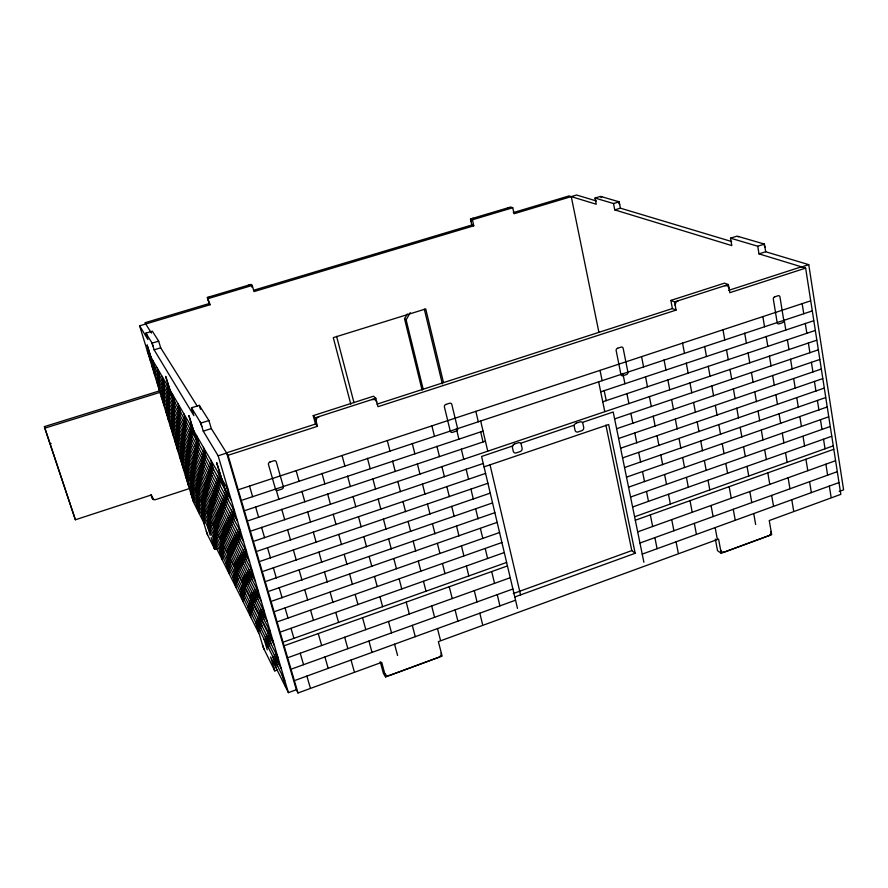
<?xml version="1.0" encoding="UTF-8"?>
<svg xmlns="http://www.w3.org/2000/svg" width="888" height="888" viewBox="0 0 888 888"><rect width="100%" height="100%" fill="white"/><g stroke="black" fill="none" stroke-linecap="round" stroke-linejoin="round"><path stroke-width="1.33" d="M600.921 197.702L601.753 196.748M471.073 220.135L471.062 221.534M422.111 390.154L404.528 318.77L407.27 313.986M423.132 389.022L406.127 319.858L410.234 312.643M471.739 218.914L473.204 218.193M737.873 236.685L738.816 236.641M380.208 661.649L383.45 673.537L385.67 676.922L442.113 656.132L438.372 641.613L718.581 539.083L721.223 553.279L771.683 534.687L769.241 520.557L840.825 494.361L805.638 268.109L758.996 253.879L757.73 246.231L730.524 238.173L731.79 245.588L614.751 209.89L613.519 203.53L595.015 198.057L596.248 204.24L569.008 195.937L513.308 212.587M277.3 670.018L274.792 670.917L270.618 656.931L288.4 692.64L296.348 689.743L226.651 453.058L218.148 455.81L203.252 431.157L200.843 423.088L191.519 407.803L199.312 405.35L208.913 420.524L211.311 428.582L228.049 455.3L298.002 692.973L381.707 662.348L385.67 676.922M839.193 491.464L843.6 489.854L808.757 264.657L765.689 251.748L758.996 253.879M514.796 596.991L635.164 553.279L608.669 424.52L484.038 466.866M295.471 680.241L515.551 600.199M642.224 554.123L838.883 482.606M292.108 668.831L512.898 588.988M639.959 543.034L837.184 471.706M513.264 593.573L631.801 550.604L635.164 553.279M288.744 657.364L510.234 577.711M637.684 531.879L835.475 460.739M284.171 641.824L506.626 562.437M634.598 516.772L833.166 445.898M285.214 645.387L507.448 565.934M635.309 520.235L833.699 449.306M281.207 631.757L504.284 552.547M632.6 506.981L831.679 436.297M278.21 621.545L501.909 542.513M630.569 497.058L830.158 426.54M275.213 611.366L499.556 532.511M628.56 487.168L828.648 416.838M272.183 601.043L497.158 522.377M626.506 477.145L827.117 407.004M269.275 591.164L494.86 512.676M624.553 467.554L825.651 397.58M266.356 581.229L492.551 502.919M622.577 457.908L824.186 388.123M263.414 571.25L490.243 493.129M620.601 448.229L822.71 378.621M260.473 561.227L487.912 483.283M618.614 438.494L821.222 369.075M257.509 551.148L485.581 473.404M616.627 428.726L819.724 359.496M473.77 225.796L471.85 224.997L470.485 219.003L472.416 219.78L473.77 225.796L253.979 291.586L252.27 285.437L251.115 284.382L207.359 297.425L210.134 304.706L139.627 325.818L193.44 501.964L203.63 522.422L207.115 533.877L214.763 549.372L217.249 548.529M254.534 541.025L483.227 463.469M614.618 418.914L818.237 349.872M251.548 530.858L816.727 340.204M513.186 445.787L481.574 456.465L517.493 608.413M520.945 443.168L573.97 425.252M582.639 422.322L613.208 411.999L643.889 562.259M678.199 300.743L675.824 302.275L675.191 305.383M248.54 520.646L485.403 441.158M602.763 401.787L815.217 330.491M319.291 416.528L316.672 418.181L316.161 421.434M245.521 510.378L483.039 431.102M600.71 391.83L813.708 320.746M242.491 500.055L812.176 310.955M239.36 489.41L810.611 300.854M188.323 488.922L155.034 499.811L152.658 498.923L151.271 494.993L75.38 519.769L44.766 428.16L44.4 426.606L160.428 390.587M226.518 452.847L315.495 424.053L317.493 426.307L228.049 455.3M377 404.151L672.383 308.569L676.068 310.101L674.558 301.92L670.862 300.421L672.383 308.569M728.482 290.409L801.398 266.811M801.764 266.922L808.757 264.657M676.068 310.101L377.966 406.704L375.802 398.301L373.526 396.215L313.209 415.639L315.495 424.053M805.638 268.109L729.803 292.685L728.393 284.56L724.464 283.161L670.862 300.421M313.209 415.639L315.185 417.848L375.802 398.301M674.558 301.92L728.393 284.56M203.252 431.157L211.311 428.582M200.843 423.088L208.913 420.524M757.73 246.231L764.435 244.1L765.689 251.748M730.524 238.173L737.04 236.119L764.435 244.1M44.766 428.16L159.862 392.396M724.808 285.714L727.394 285.625L728.981 288.001M371.772 399.6L374.736 399.434L376.723 401.853M210.312 296.536L208.436 297.68L208.103 300.022M160.684 347.819L158.674 341.181L152.348 331.191L145.965 333.111L152.103 343.168L154.124 349.817L160.684 347.819L197.236 406.149M614.751 209.89L620.401 208.169L731.668 241.547M151.682 342.479L152.003 343.156L158.674 341.181M613.519 203.53L619.169 201.82L620.401 208.169M595.015 198.057L600.532 196.392L619.169 201.82M470.485 219.003L510.689 207.015L512.753 207.748L514.052 213.742L576.578 195.027L596.447 200.988M208.358 298.535L252.27 285.437M472.416 219.78L512.753 207.748M210.134 304.706L209.124 303.574L144.977 322.755L151.448 333.089M254.146 290.11L471.85 224.997M508.014 207.814L510.334 208.025M248.196 285.248L250.76 285.414M762.537 243.545L763.958 244.589M617.893 201.443L619.691 204.506M404.528 318.77L406.127 319.858M721.223 553.279L717.515 550.66L715.351 539.094M151.926 497.091L151.027 494.783L152.958 499.256M146.365 333.766L146.798 335.842M192.13 408.791L192.507 411.1M139.627 325.818L147.93 339.571L145.965 333.111M154.124 349.817L193.862 415.606L191.519 407.803M200.2 422.022L201.865 426.506M147.33 351.038L228.316 490.143M149.717 358.841L231.468 500.743M152.026 366.422L234.51 511.022M154.334 373.97L237.551 521.256M156.632 381.496L240.57 531.435M158.919 388.988L243.567 541.569M161.205 396.459L246.564 551.648M163.481 403.907L249.539 561.693M165.745 411.333L252.503 571.683M168.01 418.736L255.455 581.629M170.263 426.107L258.386 591.519M172.505 433.455L261.316 601.376M174.858 441.136L264.358 611.654M177.167 448.729L267.366 621.8M179.498 456.354L270.396 631.979M181.796 463.88L273.371 642.013M182.617 466.544L274.414 645.565M296.192 689.432L298.002 692.973M185.359 475.513L277.955 657.497M187.978 484.115L281.352 668.93M190.598 492.685L284.726 680.297M214.23 548.273L213.975 546.764M273.981 669.286L274.337 669.863L273.859 667.82M274.792 670.917L263.403 647.874L259.34 634.298L211.189 537.617L214.763 549.372M264.136 649.339L262.504 644.877M207.603 534.865L206.338 531.346M764.224 245.066L764.968 247.33M153.713 499.722L152.581 497.78L153.313 499.522M151.36 495.859L152.658 498.923M152.003 343.156L152.958 345.976M251.693 286.569L251.892 287.168M384.77 673.637L386.657 675.735L389.466 675.424L439.327 657.031L441.059 655.255L441.269 652.858M44.4 426.606L75.38 519.769M162.049 380.164L164.558 388.378M166.933 396.203L169.419 404.362M171.728 411.965L174.192 420.068M176.546 427.783L178.988 435.83M181.296 443.423L183.727 451.404M186.036 459.018L188.456 466.944M190.864 474.869L193.251 482.739M196.348 493.317L199.212 502.752M201.965 511.799L204.706 520.801M157.209 368.009L159.696 376.157M162.049 383.905L164.513 392.008M166.822 399.6L169.275 407.636M171.595 415.273L174.026 423.265M176.335 430.846L178.754 438.772M181.041 446.309L183.439 454.179M185.847 462.082L188.234 469.907M190.487 477.322L192.851 485.092M196.348 497.114L199.067 506.06M201.787 514.985L204.495 523.853M157.254 371.828L159.707 379.875M162.038 387.545L164.48 395.537M166.744 402.997L169.164 410.922M171.473 418.492L173.87 426.373M176.135 433.821L178.521 441.647M180.797 449.106L183.161 456.876M185.537 464.646L187.879 472.361M190.931 482.75L193.751 492.008M196.448 500.876L199.145 509.712M152.558 360.017L155 368.009M157.309 375.602L159.729 383.538M161.993 390.975L164.402 398.856M166.689 406.338L169.075 414.174M171.34 421.6L173.704 429.37M175.957 436.763L178.31 444.477M180.675 452.225L183.017 459.895M185.237 467.177L187.557 474.791M190.998 486.602L193.673 495.382M196.348 504.129L199.001 512.842M152.658 363.858L155.067 371.75M157.365 379.265L159.751 387.101M161.982 394.405L164.358 402.186M166.622 409.601L168.975 417.327M171.206 424.631L173.549 432.301M175.78 439.616L178.111 447.241M180.431 454.856L182.739 462.426M185.736 472.638L188.511 481.707M191.164 490.409L193.817 499.078M148.107 352.381L150.505 360.206M152.769 367.654L155.145 375.435M157.376 382.717L159.74 390.454M161.982 397.791L164.324 405.461M166.544 412.754L168.875 420.379M171.084 427.616L173.404 435.187M175.724 442.79L178.022 450.316M180.197 457.453L182.484 464.924M185.881 476.534L188.511 485.148M191.131 493.739L193.739 502.286M177.767 407.437L180.419 416.195M182.95 424.542L185.57 433.233M188.023 441.336L190.631 449.961M193.118 458.186L195.715 466.744M198.157 474.825L200.721 483.316M203.174 491.408L205.727 499.844M208.369 508.591L210.956 517.127M214.152 528.049L217.194 538.072M220.091 547.674L222.988 557.242M172.416 394.128L175.047 402.819M177.544 411.066L180.164 419.702M182.606 427.783L185.204 436.341M187.657 444.477L190.232 452.969M192.674 461.039L195.227 469.475M197.658 477.478L200.189 485.847M202.73 494.25L205.25 502.553M207.781 510.933L210.334 519.347M213.897 531.601L216.772 541.103M219.647 550.571L222.5 559.995M172.25 397.857L174.847 406.427M177.323 414.596L179.898 423.099M182.306 431.024L184.859 439.471M187.301 447.519L189.843 455.888M192.241 463.802L194.761 472.127M197.169 480.053L199.667 488.3M202.264 496.869L204.795 505.228M207.947 515.939L210.922 525.751M213.775 535.164L216.617 544.544M167.077 384.959L169.663 393.462M172.106 401.543L174.67 409.99M177.067 417.893L179.609 426.273M182.029 434.232L184.549 442.557M186.946 450.449L189.455 458.708M191.83 466.544L194.317 474.747M196.814 482.972L199.278 491.108M201.776 499.311L204.273 507.559M207.781 519.58L210.611 528.893M213.42 538.172L216.228 547.408M166.988 388.733L169.541 397.114M171.972 405.117L174.492 413.442M176.856 421.201L179.365 429.459M181.751 437.34L184.249 445.543M186.602 453.302L189.066 461.438M191.431 469.208L193.884 477.289M196.437 485.681L198.923 493.872M202.02 504.384L204.939 513.997M207.748 523.221L210.534 532.412M162.071 376.357L164.602 384.693M167.011 392.596L169.519 400.865M171.872 408.613L174.37 416.827M176.734 424.619L179.221 432.767M181.574 440.504L184.027 448.595M186.358 456.288L188.8 464.313M191.253 472.383L193.684 480.364M195.982 487.934L198.39 495.848M201.931 508.091L204.706 517.216M207.47 526.307L210.223 535.364M195.959 439.005L198.779 448.373M201.465 457.32L204.262 466.611M206.926 475.48L209.69 484.704M212.332 493.484L215.085 502.63M217.704 511.355L220.435 520.424M223.032 529.07L225.73 538.061M228.538 547.408L231.224 556.332M234.698 568.109L237.906 578.798M240.992 589.033L244.056 599.234M190.099 424.486L192.896 433.799M195.549 442.635L198.335 451.87M200.932 460.517L203.685 469.674M206.305 478.355L209.035 487.445M211.633 496.059L214.341 505.072M216.916 513.619L219.602 522.555M222.3 531.524L224.964 540.381M227.65 549.317L230.347 558.286M234.088 571.284L237.14 581.418M240.171 591.497L243.19 601.52M189.655 428.06L192.419 437.229M195.049 445.965L197.791 455.056M200.344 463.525L203.052 472.538M205.639 481.141L208.336 490.076M210.878 498.523L213.553 507.403M216.106 515.861L218.759 524.664M221.501 533.788L224.187 542.701M227.506 554.079L230.658 564.535M233.677 574.558L236.674 584.526M183.905 413.852L186.647 422.943M189.244 431.579L191.963 440.603M194.516 449.051L197.214 457.997M199.778 466.5L202.453 475.38M204.995 483.805L207.648 492.607M210.179 500.976L212.809 509.712M215.451 518.481L218.071 527.15M220.701 535.886L223.354 544.666M227.028 557.409L230.014 567.321M232.989 577.189L235.953 587.001M183.561 417.493L186.269 426.451M188.844 434.987L191.531 443.867M194.028 452.159L196.692 460.972M199.223 469.375L201.865 478.121M204.362 486.38L206.982 495.06M209.479 503.341L212.077 511.943M214.774 520.879L217.405 529.603M220.668 540.748L223.754 550.982M226.718 560.794L229.67 570.551M178.011 403.74L180.708 412.631M183.25 421.067L185.914 429.892M188.411 438.15L191.064 446.908M193.573 455.211L196.193 463.902M198.69 472.139L201.287 480.763M203.763 488.944L206.349 497.491M208.935 506.071L211.499 514.552M214.086 523.11L216.683 531.701M220.302 544.2L223.243 553.901M226.163 563.558L229.06 573.171M257.598 617.482L260.828 628.316M264.047 639.094L267.255 649.805M209.846 463.092L212.787 472.938M215.595 482.317L218.515 492.074M221.29 501.376L224.187 511.044M226.94 520.257L229.803 529.847M232.534 538.983L235.376 548.495M238.084 557.542L240.903 566.966M243.834 576.756L246.62 586.091M250.238 598.401L253.579 609.579M256.776 620.29L259.973 630.957M203.385 447.319L206.305 457.076M209.08 466.344L211.977 476.024M214.73 485.214L217.604 494.805M220.335 503.907L223.177 513.431M225.885 522.455L228.704 531.89M231.391 540.836L234.188 550.194M236.974 559.507L239.749 568.775M242.624 578.365L245.377 587.556M249.35 601.276L252.525 611.854M255.677 622.388L258.808 632.878M202.719 450.727L205.594 460.328M208.336 469.486L211.189 478.998M213.919 488.078L216.75 497.524M219.447 506.515L222.244 515.884M224.919 524.797L227.705 534.088M230.358 542.934L233.122 552.136M235.986 561.693L238.717 570.817M242.258 582.85L245.543 593.783M248.684 604.262L251.804 614.674M196.503 435.509L199.367 445.032M202.087 454.079L204.917 463.525M207.614 472.494L210.423 481.862M213.087 490.753L215.884 500.044M218.526 508.857L221.29 518.07M223.92 526.817L226.662 535.952M229.393 545.054L232.112 554.123M234.92 563.491L237.618 572.471M241.525 585.902L244.633 596.259M247.73 606.56L250.805 616.805M226.496 487.001L229.626 497.546M232.589 507.548L235.686 517.993M238.628 527.894L241.703 538.25M244.611 548.062L247.652 558.308M250.538 568.031L253.557 578.188M256.41 587.812L259.407 597.879M262.371 607.892L265.334 617.859M268.387 628.16L271.317 638.028M275.513 652.691L278.888 664.046M282.24 675.346L285.581 686.579M228.449 500.388L216.583 462.482L225.652 491.497L225.386 490.265M231.38 510.256L234.432 520.523M237.34 530.291L240.359 540.459M243.234 550.149L246.231 560.217M249.084 569.819L252.059 579.797M254.878 589.31L257.82 599.2M260.872 609.457L263.78 619.258M267.543 632.145L271.029 643.867M274.359 655.089L277.678 666.266M199.312 405.35L200.466 409.246M218.337 473.004L221.401 483.272M224.298 493.018L227.328 503.196M230.203 512.842L233.211 522.932M236.053 532.5L239.027 542.49M241.847 551.97L244.799 561.871M247.597 571.262L250.516 581.074M253.424 590.853L256.321 600.577M259.318 610.622L262.182 620.257M266.3 634.598L269.608 645.687M272.894 656.709L276.157 667.687M217.382 476.179L220.391 486.269M223.265 495.893L226.24 505.894M229.082 515.429L232.046 525.341M234.865 534.787L237.784 544.61M240.581 553.968L243.479 563.702M246.254 572.982L249.128 582.628M252.114 592.651L254.967 602.208M258.641 614.807L262.06 626.251M265.334 637.218L268.587 648.118M210.656 459.795L213.642 469.808M216.472 479.309L219.436 489.233M222.255 498.645L225.186 508.48M227.972 517.804L230.88 527.55M233.644 536.796L236.53 546.464M239.272 555.633L242.124 565.212M244.977 574.747L247.808 584.237M250.738 594.05L253.546 603.463M218.148 455.81L288.4 692.64M249.528 486.058L252.625 496.692M255.566 506.782L258.641 517.316M261.549 527.306L264.591 537.74M267.477 547.63L270.485 557.964M273.349 567.776L276.334 578.01M279.165 587.723L282.118 597.868M285.059 607.969L287.99 618.015M291.02 628.393L293.917 638.35M300.222 653.235L303.563 664.69M306.871 676.09L310.178 687.423M207.359 297.425L209.124 303.574M318.259 633.577L321.667 645.52M324.93 656.965L328.171 668.342M275.868 488.678L278.888 499.234M281.762 509.301L284.748 519.769M287.601 529.736L290.554 540.104M293.373 549.972L296.315 560.239M299.101 570.018L302.009 580.197M304.773 589.887L307.648 599.966M310.645 610.422L313.486 620.401M344.666 637.251L347.863 648.673M351.026 660.028L354.19 671.328M296.137 470.673L299.101 481.263M301.909 491.308L304.85 501.809M307.637 511.754L310.545 522.155M313.298 532.012L316.172 542.313M318.914 552.081L321.767 562.282M324.475 571.961L327.295 582.062M330.114 592.13L332.911 602.142M335.808 612.487L338.583 622.41M362.548 617.748L365.801 629.648M368.931 641.047L372.028 652.391M322 473.36L324.886 483.882M327.639 493.906L330.491 504.34M333.211 514.263L336.041 524.597M338.739 534.432L341.536 544.666M344.211 554.412L346.986 564.546M349.628 574.203L352.381 584.237M355.233 594.671L357.964 604.617M315.185 417.848L317.493 426.307M342.058 455.511L344.888 466.067M347.574 476.079L350.383 486.524M353.036 496.448L355.822 506.804M358.452 516.627L361.205 526.884M363.814 536.618L366.544 546.775M369.131 556.421L371.828 566.489M374.514 576.523L377.2 586.502M379.964 596.814L382.617 606.693M388.489 621.489L391.53 632.878M394.561 644.2L397.58 655.455M350.804 404.218L333.278 337.64L425.729 308.924L443.478 382.562M336.596 336.363L354.001 402.708M406.204 602.131L409.324 613.997M412.298 625.363L415.273 636.674M367.466 458.275L370.218 468.753M372.838 478.743L375.569 489.133M378.166 499.023L380.863 509.312M383.438 519.114L386.114 529.304M388.666 539.016L391.319 549.117M393.839 558.741L396.47 568.742M399.2 579.131L401.798 589.044M720.623 550.083L722.144 552.158L724.619 551.925L769.208 535.486L770.806 533.81L771.128 531.501M431.679 605.96L434.587 617.304M437.484 628.593L440.37 639.815M387.312 440.581L390.01 451.093M392.574 461.061L395.249 471.473M397.791 481.352L400.444 491.663M402.952 501.454L405.583 511.677M408.069 521.367L410.678 531.501M413.142 541.103L415.728 551.137M418.292 561.138L420.845 571.073M423.487 581.351L426.018 591.208M449.25 586.746L452.225 598.568M455.078 609.901L457.908 621.167M412.254 443.412L414.885 453.846M417.382 463.802L419.98 474.148M422.466 484.004L425.041 494.25M427.494 504.018L430.047 514.174M432.489 523.842L435.02 533.91M437.429 543.5L439.937 553.468M442.535 563.825L445.021 573.692M474.281 590.642L477.056 601.953M479.809 613.197L482.561 624.386M431.901 425.863L434.476 436.33M436.918 446.264L439.471 456.632M441.891 466.478L444.422 476.756M446.819 486.502L449.328 496.681M451.703 506.349L454.19 516.439M456.543 526.007L458.996 536.008M461.449 545.965L463.891 555.877M466.411 566.111L468.82 575.924M491.697 571.572L494.538 583.361M497.247 594.638L499.944 605.871M456.399 428.76L458.907 439.16M461.294 449.062L463.769 459.374M466.133 469.186L468.587 479.398M470.929 489.133L473.36 499.245M475.679 508.891L478.099 518.914M480.397 528.471L482.783 538.406M485.27 548.717L487.634 558.563M424.309 309.146L442.346 383.882M480.674 420.99L487.712 451.015M490.021 464.835L520.568 594.893M475.846 411.355L478.299 421.778M480.63 431.668L483.061 442.002M605.894 425.119L631.801 550.604M600.022 370.363L602.142 380.675M604.14 390.454L606.238 400.677M598.656 381.829L604.772 411.533M571.262 196.625L598.867 332.145M622.888 373.504L624.93 383.749M626.884 393.506L628.926 403.663M630.857 413.331L632.878 423.398M634.798 432.978L636.796 442.957M638.694 452.458L640.67 462.337M642.557 471.761L644.522 481.562M646.553 491.73L648.506 501.443M650.316 514.862L652.647 526.495M654.878 537.64L657.098 548.717M641.591 356.643L643.589 366.911M645.498 376.656L647.485 386.835M649.372 396.492L651.337 406.582M653.202 416.15L655.155 426.151M657.009 435.631L658.952 445.543M660.783 454.945L662.703 464.768M664.613 474.547L666.511 484.293M668.486 494.35L670.362 504.007M671.728 519.635L673.903 530.758M676.068 541.813L678.221 552.824M664.046 359.84L665.989 370.041M667.843 379.764L669.774 389.876M671.606 399.511L673.515 409.535M675.335 419.092L677.222 429.026M679.031 438.494L680.907 448.34M682.694 457.731L684.548 467.488M686.48 477.622L688.322 487.301M690.009 500.677L692.218 512.265M694.327 523.365L696.436 534.409M711.044 505.494L713.108 516.572M715.162 527.605L717.193 538.572M682.572 343.112L684.47 353.346M686.269 363.048L688.156 373.182M689.943 382.806L691.808 392.851M693.572 402.386L695.415 412.354M697.169 421.8L699.011 431.679M700.743 441.036L702.563 450.827M704.373 460.572L706.171 470.274M708.036 480.308L709.812 489.921M704.65 346.364L706.482 356.532M708.236 366.211L710.056 376.29M711.799 385.892L713.597 395.87M715.317 405.383L717.104 415.284M718.814 424.719L720.59 434.532M722.277 443.878L724.042 453.613M725.862 463.714L727.605 473.348M729.17 486.668L731.257 498.224M733.255 509.29L735.253 520.29M722.987 329.77L724.786 339.96M726.484 349.628L728.26 359.729M729.947 369.308L731.712 379.32M733.388 388.822L735.131 398.745M736.785 408.158L738.516 417.993M740.159 427.328L741.88 437.074M743.589 446.786L745.287 456.454M747.052 466.455L748.739 476.035M749.838 491.541L751.781 502.586M753.723 513.575L755.655 524.508M744.688 333.078L746.42 343.201M748.073 352.847L749.794 362.881M751.437 372.449L753.135 382.395M754.767 391.874L756.454 401.731M758.063 411.133L759.74 420.912M761.338 430.225L762.992 439.915M764.723 449.983L766.366 459.584M767.809 472.86L769.785 484.371M771.672 495.393L773.548 506.36M788.111 477.777L789.954 488.789M791.785 499.733L793.606 510.633M762.859 316.616L764.546 326.762M766.155 336.397L767.831 346.453M769.419 355.999L771.084 365.967M772.66 375.435L774.303 385.314M775.868 394.694L777.5 404.495M779.054 413.797L780.674 423.509M782.284 433.189L783.893 442.823M785.547 452.78L787.145 462.326M784.182 319.969L785.813 330.047M787.367 339.66L788.988 349.661M790.542 359.185L792.14 369.097M793.672 378.543L795.271 388.367M796.78 397.724L798.356 407.47M799.866 416.75L801.431 426.406M803.052 436.43L804.606 445.998M805.927 459.229L807.791 470.696M809.579 481.685L811.355 492.618M802.175 303.641L803.762 313.742M805.283 323.332L806.859 333.355M808.358 342.868L809.923 352.802M811.399 362.226L812.953 372.072M814.429 381.418L815.961 391.186M817.426 400.444L818.947 410.123M820.468 419.769L821.977 429.37M823.542 439.294L825.041 448.806M825.884 464.191L827.616 475.158M829.337 486.08L831.057 496.936M51.182 443.545A46.109 43.246 -7.3 0 1 50.45 443.612M147.097 345.077L153.99 366.922L147.142 345.11M197.125 441.836L188.911 415.717L197.125 441.836M165.69 376.479L173.16 400.266L165.712 376.49M514.396 444.033L514.108 444.155A2.775 2.498 -52.2 0 0 512.398 447.474L513.286 451.326A2.775 2.486 -52 0 0 516.372 452.869L520.124 451.592A2.775 2.486 -52.3 0 0 522.1 448.274L521.234 444.466A2.775 2.486 -52.4 0 0 518.315 442.724L514.396 444.033M269.985 462.038L269.741 462.126A2.098 1.954 -33.8 0 0 268.442 464.357L275.524 489.233A2.087 1.931 -34 0 0 278.011 490.354L281.885 489.066A2.087 1.931 -34.4 0 0 283.328 486.591L276.257 461.749A2.098 1.954 -34.3 0 0 273.992 460.728L269.985 462.038M445.876 404.462L445.654 404.551A2.031 1.865 -51.3 0 0 444.366 406.726L450.283 431.213A2.02 1.843 -50.1 0 0 452.569 432.345L456.232 431.135A2.009 1.843 -50.4 0 0 457.664 428.715L451.759 404.251A2.02 1.865 -51.6 0 0 449.661 403.23L445.876 404.462M576.268 423.154L576.012 423.243A2.753 2.442 -55.6 0 0 574.247 426.54L575.058 430.325A2.742 2.442 -55.4 0 0 578.066 431.934L581.74 430.691A2.742 2.431 -55.6 0 0 583.716 427.461L582.917 423.632A2.753 2.442 -55.8 0 0 580.142 421.856L576.268 423.154M774.769 296.814L774.58 296.87A1.931 1.654 -65.4 0 0 773.304 298.912L777.167 322.655A1.92 1.632 -64.3 0 0 779.12 323.843L782.395 322.755A1.92 1.632 -64.4 0 0 783.782 320.501L779.93 296.781A1.931 1.643 -65.4 0 0 778.177 295.704L774.769 296.814M617.626 348.24L617.438 348.307A1.976 1.754 -60.9 0 0 616.128 350.405L620.945 374.514A1.965 1.732 -59.7 0 0 623.065 375.691L626.517 374.547A1.965 1.732 -59.8 0 0 627.938 372.239L623.132 348.151A1.976 1.754 -61.1 0 0 621.234 347.075L617.626 348.24"/></g></svg>
